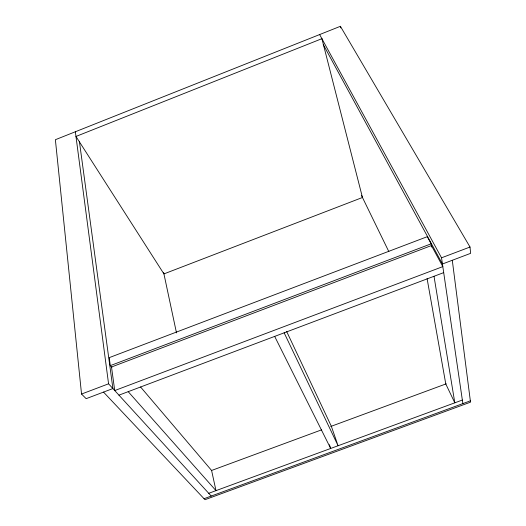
<?xml version="1.0" encoding="UTF-8"?>
<svg xmlns="http://www.w3.org/2000/svg" width="526" height="526" viewBox="0 0 526 526"><rect width="100%" height="100%" fill="white"/><g stroke="black" fill="none" stroke-linecap="round" stroke-linejoin="round"><path stroke-width="0.79" d="M323.227 44.486L442.438 263.999L470.619 253.348L470.014 247.029L340.394 26.3L55.381 139.706L81.537 394.04L86.146 398.669L112.906 388.55L79.373 141.284M110.302 365.636L431.136 243.814L427.263 236.687L109.217 357.647L110.302 365.636L111.926 367.483M81.537 394.04L108.566 383.809L211.242 496.051M462.867 403.6L441.531 257.812L470.014 247.029M118.942 395.157L443.701 272.626M211.393 470.54L321.504 429.88M330.742 426.468L446.239 383.816M208.73 493.303L462.347 400.049M204.042 498.701L470.343 400.851M103.523 392.094L204.989 499.7L470.514 402.166L452.288 260.278M128.199 391.66L215.995 490.633L211.59 470.468L140.58 386.991M319.644 34.558L441.531 257.812M274.677 336.397L330.683 448.461L329.407 444.707M361.513 195.534L388.832 251.612M284.145 332.82L338.08 445.746L331.327 426.251L286.604 331.38M340.394 26.3L340.763 27.898M163.612 272.402L176.493 332.899M427.086 278.563L445.785 383.987L454.819 402.817L434.009 276.281M431.136 243.814L431.655 247.056M75.349 131.756L108.566 383.809M321.899 38.687L75.968 136.451L163.928 273.908L362.467 197.487L321.899 38.687M431.419 245.57L111.505 367.003L114.734 390.555L442.82 266.616L431.419 245.57"/></g></svg>
